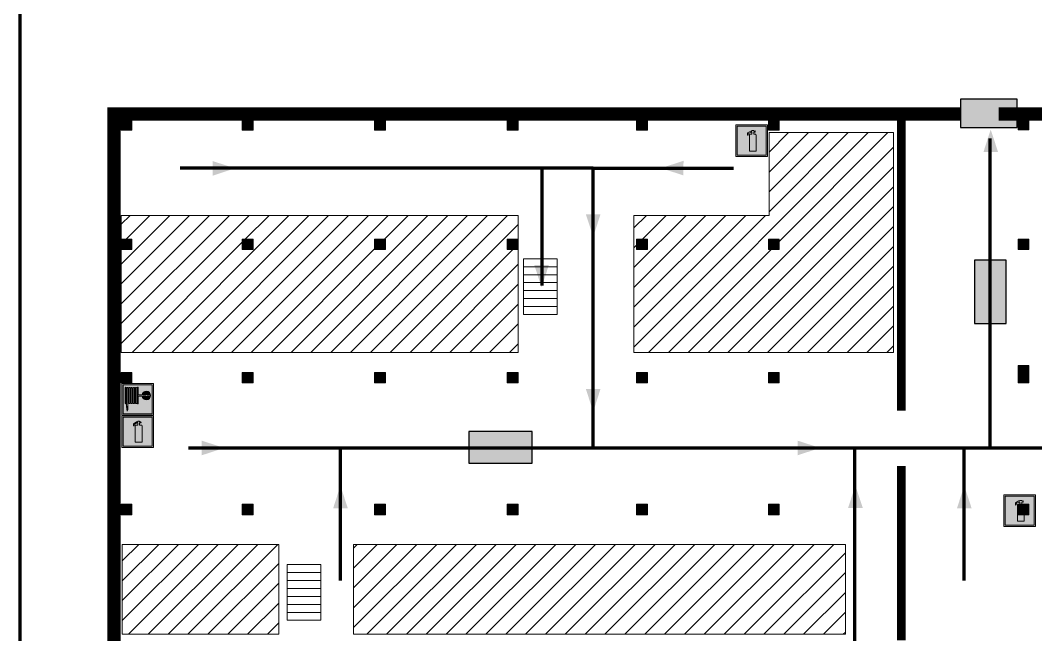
# Model space of a CAD drawing. Header units: millimetres. Extents: x 13114 to 67229, y 22859 to 38520.
# Drawn here: x 17158.6 to 17415.8, y 30228.5 to 30384 of the extents above; entities that cross this region are included whole.
import ezdxf

# ---------------------------------------------------------------- set-up
doc = ezdxf.new("R2010")
doc.units = ezdxf.units.MM
doc.layers.add('План_Штампы', color=7, linetype='Continuous')

# ---------------------------------------------------------------- blocks, each defined once
blk = doc.blocks.new('A$C32E8229D')
at = {"true_color": 0xffffff}
blk.add_hatch(color=7, dxfattribs=at).paths.add_polyline_path([(0, 0), (0, -8), (16, -8), (16, 0)])
h = blk.add_hatch(color=126)
h.paths.add_polyline_path([(0.2, -0.2), (15.8, -0.2), (15.8, -7.8), (0.2, -7.8)])
h.paths.add_polyline_path([(13.49, -2.05), (12.08, -2.05), (11.37, -2.63, 0.162397), (11.29, -2.84), (11.29, -3.63), (10.35, -3.63), (10.35, -4.05), (11.68, -4.05), (11.68, -3.48), (12.26, -4.28), (11.29, -5.1), (11.29, -6.78), (11.85, -6.78), (11.85, -5.44), (12.8, -4.64), (12.8, -5.94), (14.46, -5.94), (14.46, -5.39), (13.45, -5.39), (13.45, -3.97), (12.46, -2.59), (13.15, -2.59), (13.69, -3.34), (14.18, -3)], flags=16)
h.paths.add_polyline_path([(10.74, -1.82, 1), (11.8, -1.82, 1)], flags=16)
h.paths.add_polyline_path([(9.39, -3.59), (5.99, -3.59), (6.56, -3.03), (5.91, -3.03), (5.1, -3.83), (5.91, -4.64), (6.56, -4.64), (5.99, -4.09), (9.39, -4.09)], flags=16)
h.paths.add_polyline_path([(4.29, -1.08), (1.72, -1.08), (1.72, -6.6), (4.29, -6.6)], flags=16)
at = {"color": 126}
blk.add_lwpolyline([(16, -8), (0, -8), (0, 0), (16, 0)], close=True, dxfattribs=at)
blk = doc.blocks.new('A$C3AD82952')
at = {"true_color": 0xf5f5ff}
h = blk.add_hatch(color=7, dxfattribs=at)
h.dxf.hatch_style = 1
h.paths.add_polyline_path([(8.21, 8.73, 0.414214), (7.89, 9.05), (7.22, 9.05), (7.22, 9.92), (7.59, 9.92, 1), (7.57, 10.36), (7.22, 10.36), (7.22, 10.6), (6.43, 10.6), (6.43, 10.36), (6.01, 10.36), (4.74, 9.59), (4.74, 8.69), (4.98, 8.73), (4.98, 9.26), (6.12, 9.91), (6.43, 9.91), (6.43, 9.05), (5.76, 9.05, 0.414214), (5.44, 8.73), (5.44, 2.2), (8.21, 2.2)], flags=0)
h.paths.add_polyline_path([(12.8, 12.8), (0, 12.8), (0, 0), (12.8, 0)])
h.paths.add_polyline_path([(0.51, 12.29), (12.29, 12.29), (12.29, 0.51), (0.51, 0.51)], flags=16)
h.paths.add_polyline_path([(4.74, 9.59), (6.01, 10.36), (6.43, 10.36), (6.43, 10.6), (7.22, 10.6), (7.22, 10.36), (7.59, 10.36, -0.94586), (7.59, 9.92), (7.22, 9.92), (7.22, 9.05), (7.89, 9.05, -0.414214), (8.21, 8.73), (8.21, 2.2), (5.44, 2.2), (5.44, 8.73, -0.414214), (5.76, 9.05), (6.43, 9.05), (6.43, 9.91), (6.12, 9.91), (4.98, 9.26), (4.98, 8.73), (4.74, 8.69)], flags=0)
h = blk.add_hatch(color=242)
h.dxf.hatch_style = 1
h.paths.add_polyline_path([(12.29, 12.29), (0.51, 12.29), (0.51, 0.51), (12.29, 0.51)])
h.paths.add_polyline_path([(4.74, 8.69), (4.74, 9.59), (6.01, 10.36), (6.43, 10.36), (6.43, 10.6), (7.22, 10.6), (7.22, 10.36), (7.59, 10.36, -0.94586), (7.59, 9.92), (7.22, 9.92), (7.22, 9.05), (7.89, 9.05, -0.414214), (8.21, 8.73), (8.21, 2.2), (5.44, 2.2), (5.44, 8.73, -0.414214), (5.76, 9.05), (6.43, 9.05), (6.43, 9.91), (6.12, 9.91), (4.98, 9.26), (4.98, 8.73)], flags=16)
h = blk.add_hatch(color=7, dxfattribs=at)
h.dxf.hatch_style = 1
h.paths.add_polyline_path([(8.21, 8.73, 0.414214), (7.89, 9.05), (7.22, 9.05), (7.22, 9.92), (7.59, 9.92, 1), (7.57, 10.36), (7.22, 10.36), (7.22, 10.6), (6.43, 10.6), (6.43, 10.36), (6.01, 10.36), (4.74, 9.59), (4.74, 8.69), (4.98, 8.73), (4.98, 9.26), (6.12, 9.91), (6.43, 9.91), (6.43, 9.05), (5.76, 9.05, 0.414214), (5.44, 8.73), (5.44, 2.2), (8.21, 2.2)])
at = {"color": 242, "lineweight": 5}
for p, q in [((0, 0), (0, 12.8)), ((0, 12.8), (12.8, 12.8)), ((12.8, 0), (12.8, 12.8)), ((6.01, 10.36), (4.74, 9.59)), ((4.74, 9.59), (4.74, 8.69)), ((4.74, 8.69), (4.98, 8.73)), ((4.98, 9.26), (6.12, 9.91)), ((4.98, 8.73), (4.98, 9.26)), ((5.44, 2.2), (5.44, 8.73)), ((5.76, 9.05), (6.43, 9.05)), ((6.01, 10.36), (6.43, 10.36)), ((6.12, 9.91), (6.43, 9.91)), ((7.22, 10.6), (6.43, 10.6)), ((6.43, 10.6), (6.43, 10.36)), ((6.43, 9.91), (6.43, 9.05)), ((7.22, 10.36), (7.22, 10.6)), ((7.59, 10.36), (7.22, 10.36)), ((7.22, 9.05), (7.22, 9.92)), ((7.59, 9.92), (7.22, 9.92)), ((7.89, 9.05), (7.22, 9.05)), ((8.21, 2.2), (8.21, 8.73)), ((0, 0), (12.8, 0)), ((5.44, 2.2), (8.21, 2.2))]:
    blk.add_line(p, q, dxfattribs=at)
blk.add_lwpolyline([(0.51, 12.29), (12.29, 12.29), (12.29, 0.51), (0.51, 0.51)], close=True, dxfattribs=at)
for centre, radius, start, end in [((5.76, 8.73), 0.32, 90, 180), ((7.58, 10.14), 0.223, 273.1875, 86.8125), ((7.89, 8.73), 0.32, 0, 90)]:
    blk.add_arc(centre, radius, start, end, dxfattribs=at)
blk = doc.blocks.new('A$C37112FD5')
at = {"true_color": 0xf5f5ff}
h = blk.add_hatch(color=7, dxfattribs=at)
h.dxf.hatch_style = 1
h.paths.add_polyline_path([(12.8, -7.4), (0, -7.4), (0, -20.2), (12.8, -20.2)])
h.paths.add_polyline_path([(12.29, -7.91), (12.29, -19.69), (0.51, -19.69), (0.51, -7.91)], flags=16)
h.paths.add_polyline_path([(4.98, -9.04, -0.42597), (5.17, -9.22), (5.17, -12.25), (5.17, -15.29, -0.432244), (4.98, -15.47), (4.83, -15.47, -0.42597), (4.64, -15.29), (4.64, -12.25), (4.64, -9.22, -0.432244), (4.83, -9.04)], flags=0)
h.paths.add_polyline_path([(4.28, -9.22), (4.28, -12.25), (4.28, -15.29, -0.432244), (4.09, -15.47), (3.94, -15.47, -0.42597), (3.75, -15.29), (3.75, -12.25), (3.75, -9.22, -0.432244), (3.94, -9.04), (4.09, -9.04, -0.42597)], flags=0)
h.paths.add_polyline_path([(5.72, -9.04), (5.87, -9.04, -0.42597), (6.06, -9.22), (6.06, -12.25), (6.06, -15.29, -0.432244), (5.87, -15.47), (5.72, -15.47, -0.42597), (5.53, -15.29), (5.53, -12.25), (5.53, -9.22, -0.432244)], flags=0)
h.paths.add_polyline_path([(6.42, -8.9), (6.5, -8.9, -0.42597), (6.69, -9.08), (6.69, -12.03), (8.21, -12.03, -15.824349), (8.21, -12.47), (6.69, -12.47), (6.69, -15.42, -0.432244), (6.5, -15.6), (6.42, -15.6)], flags=0)
h.paths.add_polyline_path([(3.39, -9.22), (3.39, -12.25), (3.39, -15.29, -0.432244), (3.2, -15.47), (3.05, -15.47, -0.42597), (2.85, -15.29), (2.85, -12.25), (2.85, -9.22, -0.432244), (3.05, -9.04), (3.2, -9.04, -0.42597)], flags=0)
h.paths.add_polyline_path([(2.5, -9.22), (2.5, -16.71), (1.96, -16.71), (1.96, -9.22, -0.432244), (2.15, -9.04), (2.31, -9.04, -0.42597)], flags=0)
h.paths.add_polyline_path([(1.61, -8.9), (1.61, -15.6), (1.57, -15.6, -0.42597), (1.37, -15.42), (1.37, -12.03), (1.37, -9.09, -0.432244), (1.57, -8.9)], flags=0)
h.paths.add_polyline_path([(9.76, -10.81), (9.76, -12.03), (8.49, -12.03, -0.336371)], flags=0)
h.paths.add_polyline_path([(8.49, -12.47), (9.76, -12.47), (9.76, -13.7, -0.336371)], flags=0)
h.paths.add_polyline_path([(10.11, -10.81, -0.336371), (11.38, -12.03), (10.11, -12.03)], flags=0)
h.paths.add_polyline_path([(10.11, -12.47), (11.38, -12.47, -0.336371), (10.11, -13.7)], flags=0)
h.paths.add_polyline_path([(2.5, -16.84), (2.5, -17.05), (1.97, -17.05), (1.97, -16.84)], flags=0)
h.paths.add_polyline_path([(2.5, -17.24, -0.033778), (2.24, -18.6, -0.033778), (1.97, -17.24)], flags=0)
h = blk.add_hatch(color=242)
h.dxf.hatch_style = 1
h.paths.add_polyline_path([(12.29, -7.91), (0.51, -7.91), (0.51, -19.69), (12.29, -19.69)])
h.paths.add_polyline_path([(6.42, -15.6), (6.42, -8.9), (6.5, -8.9, -0.42597), (6.69, -9.08), (6.69, -12.03), (8.21, -12.03, -15.824349), (8.21, -12.47), (6.69, -12.47), (6.69, -15.42, -0.432244), (6.5, -15.6)], flags=16)
h.paths.add_polyline_path([(5.87, -15.47), (5.72, -15.47, -0.42597), (5.53, -15.29), (5.53, -12.25), (5.53, -9.22, -0.432244), (5.72, -9.04), (5.87, -9.04, -0.42597), (6.06, -9.22), (6.06, -12.25), (6.06, -15.29, -0.432244)], flags=16)
h.paths.add_polyline_path([(4.98, -15.47), (4.83, -15.47, -0.42597), (4.64, -15.29), (4.64, -12.25), (4.64, -9.22, -0.432244), (4.83, -9.04), (4.98, -9.04, -0.42597), (5.17, -9.22), (5.17, -12.25), (5.17, -15.29, -0.432244)], flags=16)
h.paths.add_polyline_path([(4.09, -15.47), (3.94, -15.47, -0.42597), (3.75, -15.29), (3.75, -12.25), (3.75, -9.22, -0.432244), (3.94, -9.04), (4.09, -9.04, -0.42597), (4.28, -9.22), (4.28, -12.25), (4.28, -15.29, -0.432244)], flags=16)
h.paths.add_polyline_path([(3.2, -15.47), (3.05, -15.47, -0.42597), (2.85, -15.29), (2.85, -12.25), (2.85, -9.22, -0.432244), (3.05, -9.04), (3.2, -9.04, -0.42597), (3.39, -9.22), (3.39, -12.25), (3.39, -15.29, -0.432244)], flags=16)
h.paths.add_polyline_path([(2.5, -17.05), (1.97, -17.05), (1.97, -16.84), (2.5, -16.84)], flags=16)
h.paths.add_polyline_path([(2.5, -17.24, -0.033778), (2.24, -18.6, -0.033778), (1.97, -17.24)], flags=16)
h.paths.add_polyline_path([(2.5, -16.71), (1.96, -16.71), (1.96, -9.22, -0.432244), (2.15, -9.04), (2.31, -9.04, -0.42597), (2.5, -9.22)], flags=16)
h.paths.add_polyline_path([(1.61, -15.6), (1.57, -15.6, -0.42597), (1.37, -15.42), (1.37, -12.03), (1.37, -9.09, -0.432244), (1.57, -8.9), (1.61, -8.9)], flags=16)
h.paths.add_polyline_path([(8.49, -12.47), (9.76, -12.47), (9.76, -13.7, -0.336371)], flags=0)
h.paths.add_polyline_path([(10.11, -13.7), (10.11, -12.47), (11.38, -12.47, -0.336371)], flags=0)
h.paths.add_polyline_path([(8.49, -12.03, -0.336371), (9.76, -10.81), (9.76, -12.03)], flags=0)
h.paths.add_polyline_path([(10.11, -12.03), (10.11, -10.81, -0.336371), (11.38, -12.03)], flags=0)
h = blk.add_hatch(color=7, dxfattribs=at)
h.dxf.hatch_style = 1
h.paths.add_polyline_path([(1.61, -8.9), (1.57, -8.9, 0.432244), (1.37, -9.09), (1.37, -12.03), (1.37, -15.42, 0.42597), (1.57, -15.6), (1.61, -15.6)])
h.paths.add_polyline_path([(2.5, -9.22, 0.42597), (2.31, -9.04), (2.15, -9.04, 0.432244), (1.96, -9.22), (1.96, -16.71), (2.5, -16.71)])
h.paths.add_polyline_path([(2.5, -16.84), (1.97, -16.84), (1.97, -17.05), (2.5, -17.05)])
h.paths.add_polyline_path([(2.5, -17.24), (1.97, -17.24, 0.033778), (2.24, -18.6, 0.033778)])
h.paths.add_polyline_path([(3.39, -12.25), (3.39, -9.22, 0.42597), (3.2, -9.04), (3.05, -9.04, 0.432244), (2.85, -9.22), (2.85, -12.25), (2.85, -15.29, 0.42597), (3.05, -15.47), (3.2, -15.47, 0.432244), (3.39, -15.29)])
h.paths.add_polyline_path([(4.28, -12.25), (4.28, -9.22, 0.42597), (4.09, -9.04), (3.94, -9.04, 0.432244), (3.75, -9.22), (3.75, -12.25), (3.75, -15.29, 0.42597), (3.94, -15.47), (4.09, -15.47, 0.432244), (4.28, -15.29)])
h.paths.add_polyline_path([(5.17, -12.25), (5.17, -9.22, 0.42597), (4.98, -9.04), (4.83, -9.04, 0.432244), (4.64, -9.22), (4.64, -12.25), (4.64, -15.29, 0.42597), (4.83, -15.47), (4.98, -15.47, 0.432244), (5.17, -15.29)])
h.paths.add_polyline_path([(6.06, -12.25), (6.06, -9.22, 0.42597), (5.87, -9.04), (5.72, -9.04, 0.432244), (5.53, -9.22), (5.53, -12.25), (5.53, -15.29, 0.42597), (5.72, -15.47), (5.87, -15.47, 0.432244), (6.06, -15.29)])
h.paths.add_polyline_path([(6.69, -12.47), (8.21, -12.47, 15.824349), (8.21, -12.03), (6.69, -12.03), (6.69, -9.08, 0.42597), (6.5, -8.9), (6.42, -8.9), (6.42, -15.6), (6.5, -15.6, 0.432244), (6.69, -15.42)])
h.paths.add_polyline_path([(8.49, -12.47), (9.76, -12.47), (9.76, -13.7, -0.336371)], flags=16)
h.paths.add_polyline_path([(8.49, -12.03, -0.336371), (9.76, -10.81), (9.76, -12.03)], flags=16)
h.paths.add_polyline_path([(10.11, -12.47), (11.38, -12.47, -0.336371), (10.11, -13.7)], flags=16)
h.paths.add_polyline_path([(10.11, -12.03), (10.11, -10.81, -0.336371), (11.38, -12.03)], flags=16)
h = blk.add_hatch(color=242)
h.dxf.hatch_style = 1
h.paths.add_polyline_path([(9.76, -10.81, 0.336371), (8.49, -12.03), (9.76, -12.03)])
h.paths.add_polyline_path([(10.11, -10.81), (10.11, -12.03), (11.38, -12.03, 0.336371)])
h.paths.add_polyline_path([(11.38, -12.47), (10.11, -12.47), (10.11, -13.7, 0.336371)])
h.paths.add_polyline_path([(9.76, -12.47), (8.49, -12.47, 0.336371), (9.76, -13.7)])
at = {"color": 242, "lineweight": 5}
for p, q in [((0, -20.2), (0, -7.4)), ((0, -7.4), (12.8, -7.4)), ((12.8, -20.2), (12.8, -7.4)), ((1.37, -12.03), (1.37, -9.08)), ((1.37, -12.03), (1.37, -15.42)), ((1.57, -8.9), (1.61, -8.9)), ((1.61, -8.9), (1.61, -15.6)), ((1.96, -16.71), (1.96, -9.22)), ((2.15, -9.04), (2.31, -9.04)), ((2.5, -16.71), (2.5, -9.22)), ((2.85, -12.25), (2.85, -9.22)), ((2.85, -12.25), (2.85, -15.29)), ((3.05, -9.04), (3.2, -9.04)), ((3.39, -12.25), (3.39, -9.22)), ((3.39, -12.25), (3.39, -15.29)), ((3.75, -12.25), (3.75, -9.22)), ((3.75, -12.25), (3.75, -15.29)), ((3.94, -9.04), (4.09, -9.04)), ((4.28, -12.25), (4.28, -9.22)), ((4.28, -12.25), (4.28, -15.29)), ((4.64, -12.25), (4.64, -9.22)), ((4.64, -12.25), (4.64, -15.29)), ((4.83, -9.04), (4.98, -9.04)), ((5.17, -12.25), (5.17, -9.22)), ((5.17, -12.25), (5.17, -15.29)), ((5.53, -12.25), (5.53, -9.22)), ((5.53, -12.25), (5.53, -15.29)), ((5.72, -9.04), (5.87, -9.04)), ((6.06, -12.25), (6.06, -9.22)), ((6.06, -12.25), (6.06, -15.29)), ((6.42, -8.9), (6.42, -15.6)), ((6.5, -8.9), (6.42, -8.9)), ((6.69, -12.03), (6.69, -9.08)), ((8.21, -12.03), (6.69, -12.03)), ((9.76, -12.03), (8.49, -12.03)), ((9.76, -10.81), (9.76, -12.03)), ((10.11, -10.81), (10.11, -12.03)), ((11.38, -12.03), (10.11, -12.03)), ((1.57, -15.6), (1.61, -15.6)), ((3.05, -15.47), (3.2, -15.47)), ((3.94, -15.47), (4.09, -15.47)), ((4.83, -15.47), (4.98, -15.47)), ((5.72, -15.47), (5.87, -15.47)), ((6.42, -15.6), (6.5, -15.6)), ((8.21, -12.47), (6.69, -12.47)), ((6.69, -12.47), (6.69, -15.42)), ((9.76, -12.47), (8.49, -12.47)), ((9.76, -12.47), (9.76, -13.7)), ((11.38, -12.47), (10.11, -12.47)), ((10.11, -12.47), (10.11, -13.7)), ((0, -20.2), (12.8, -20.2)), ((1.96, -16.71), (2.5, -16.71)), ((1.97, -16.84), (2.5, -16.84)), ((1.97, -17.05), (1.97, -16.84)), ((2.5, -17.05), (1.97, -17.05)), ((1.97, -17.24), (2.5, -17.24)), ((2.5, -16.84), (2.5, -17.05))]:
    blk.add_line(p, q, dxfattribs=at)
blk.add_lwpolyline([(0.51, -7.91), (12.29, -7.91), (12.29, -19.69), (0.51, -19.69)], close=True, dxfattribs=at)
for centre, radius, start, end in [((1.56, -9.09), 0.182, 87.1027, 180.6071), ((2.15, -9.22), 0.182, 87.1027, 180.6071), ((2.32, -9.22), 0.182, 359.3929, 92.8973), ((3.04, -9.22), 0.182, 87.1027, 180.6071), ((3.21, -9.22), 0.182, 359.3929, 92.8973), ((3.93, -9.22), 0.182, 87.1027, 180.6071), ((4.1, -9.22), 0.182, 359.3929, 92.8973), ((4.82, -9.22), 0.182, 87.1027, 180.6071), ((4.99, -9.22), 0.182, 359.3929, 92.8973), ((5.71, -9.22), 0.182, 87.1027, 180.6071), ((5.88, -9.22), 0.182, 359.3929, 92.8973), ((6.51, -9.09), 0.182, 359.3929, 92.8973), ((9.93, -12.25), 1.74, 187.2319, 172.7681), ((9.93, -12.25), 1.46, 96.9927, 171.3585), ((9.93, -12.25), 1.46, 8.6415, 83.0073), ((1.56, -15.42), 0.182, 179.3929, 272.8973), ((3.04, -15.29), 0.182, 179.3929, 272.8973), ((3.21, -15.29), 0.182, 267.1027, 0.6071), ((3.93, -15.29), 0.182, 179.3929, 272.8973), ((4.1, -15.29), 0.182, 267.1027, 0.6071), ((4.82, -15.29), 0.182, 179.3929, 272.8973), ((4.99, -15.29), 0.182, 267.1027, 0.6071), ((5.71, -15.29), 0.182, 179.3929, 272.8973), ((5.88, -15.29), 0.182, 267.1027, 0.6071), ((6.51, -15.42), 0.182, 267.1027, 0.6071), ((9.93, -12.25), 1.46, 188.6415, 263.0073), ((9.93, -12.25), 1.46, 276.9927, 351.3585), ((12.17, -15.98), 10.27, 187.041, 194.7793), ((-7.7, -15.98), 10.27, 345.2207, 352.959)]:
    blk.add_arc(centre, radius, start, end, dxfattribs=at)
blk = doc.blocks.new('A$C7B4425F7')
at = {"true_color": 0xffffff}
blk.add_hatch(color=7, dxfattribs=at).paths.add_polyline_path([(0, 0), (-16, 0), (-16, -8), (0, -8)])
h = blk.add_hatch(color=126)
h.paths.add_polyline_path([(-0.2, -0.2), (-15.8, -0.2), (-15.8, -7.8), (-0.2, -7.8)])
h.paths.add_polyline_path([(-11.76, -2.03), (-11.76, -3.66), (-11.17, -3.66, -0.568275), (-11.17, -6.18), (-12.58, -6.18), (-12.58, -2.03)], flags=16)
h.paths.add_polyline_path([(-13.33, -4.12, -0.495768), (-13.59, -6.18), (-15.03, -6.18), (-15.03, -2.03), (-13.59, -2.03, -0.487973)], flags=16)
h.paths.add_polyline_path([(-10.25, -2.03), (-9.48, -2.03), (-9.48, -6.18), (-10.25, -6.18)], flags=16)
h.paths.add_polyline_path([(-13.84, -3.69), (-14.24, -3.69), (-14.24, -3.03), (-13.9, -3.03, -0.692621)], flags=0)
h.paths.add_polyline_path([(-9.15, -2.03), (-8.4, -2.03), (-8.04, -3.07), (-7.68, -2.03), (-6.93, -2.03), (-7.64, -4.1), (-6.93, -6.18), (-7.68, -6.18), (-8.04, -5.14), (-8.4, -6.18), (-9.15, -6.18), (-8.44, -4.1)], flags=16)
h.paths.add_polyline_path([(-11.76, -4.46), (-11.42, -4.46, -0.692621), (-11.36, -5.12), (-11.76, -5.12)], flags=0)
h.paths.add_polyline_path([(-13.9, -5.2), (-14.24, -5.2), (-14.24, -4.55), (-13.84, -4.55, -0.708038)], flags=0)
edge = h.paths.add_edge_path(flags=16)
edge.add_ellipse((-5.51, -4.08), major_axis=(0, 2.05), ratio=0.586184, start_angle=0, end_angle=360)
edge = h.paths.add_edge_path(flags=0)
edge.add_ellipse((-5.51, -4.08), major_axis=(0, 1.14), ratio=0.454828, start_angle=0, end_angle=360)
h.paths.add_polyline_path([(-4.13, -4.96, 0.377264), (-3.48, -4.52, 0.0555), (-3.16, -2.03), (-1.66, -2.03), (-1.66, -4.96), (-0.96, -4.96), (-0.96, -7.01), (-1.75, -7.01), (-1.75, -6.18), (-3.3, -6.18), (-3.3, -7.02), (-4.13, -7.02)], flags=16)
h.paths.add_polyline_path([(-2.73, -2.91), (-2.28, -2.91), (-2.28, -4.96), (-3.05, -4.96, 0.079136)], flags=0)
at = {"color": 126}
blk.add_lwpolyline([(-16, -8), (0, -8), (0, 0), (-16, 0)], close=True, dxfattribs=at)

msp = doc.modelspace()

# ---------------------------------------------------------------- hatches: boundary and pattern name
at = {"lineweight": 0}
h = msp.add_hatch(color=256, dxfattribs=at)
h.dxf.hatch_style = 1
h.paths.add_polyline_path([(17184.16, 30358.83), (17184.16, 30356.17), (17186.92, 30356.17), (17186.92, 30358.83)])
h = msp.add_hatch(color=256, dxfattribs=at)
h.dxf.hatch_style = 1
h.paths.add_polyline_path([(17214.83, 30358.83), (17214.83, 30356.17), (17217.59, 30356.17), (17217.59, 30358.83)])
h = msp.add_hatch(color=256, dxfattribs=at)
h.dxf.hatch_style = 1
h.paths.add_polyline_path([(17248.35, 30358.83), (17248.35, 30356.17), (17251.11, 30356.17), (17251.11, 30358.83)])
h = msp.add_hatch(color=256, dxfattribs=at)
h.dxf.hatch_style = 1
h.paths.add_polyline_path([(17281.92, 30358.83), (17281.92, 30356.17), (17284.68, 30356.17), (17284.68, 30358.83)])
h = msp.add_hatch(color=256, dxfattribs=at)
h.dxf.hatch_style = 1
h.paths.add_polyline_path([(17314.67, 30358.83), (17314.67, 30356.17), (17317.43, 30356.17), (17317.43, 30358.83)])
h = msp.add_hatch(color=256, dxfattribs=at)
h.dxf.hatch_style = 1
h.paths.add_polyline_path([(17348.07, 30358.83), (17348.07, 30356.17), (17350.83, 30356.17), (17350.83, 30358.83)])
h = msp.add_hatch(color=256, dxfattribs=at)
h.dxf.hatch_style = 1
h.paths.add_polyline_path([(17411.29, 30358.95), (17411.29, 30356.29), (17414.05, 30356.29), (17414.05, 30358.95)])
h = msp.add_hatch(dxfattribs=at)
h.set_pattern_fill('ANSI31', color=256, scale=1.12)
h.set_pattern_definition([(45, (-1731.348, 21550.1868), (-2.5144717, 2.5144717), [])])
h.paths.add_polyline_path([(17284.68, 30299.97), (17284.68, 30325.97), (17281.92, 30325.97), (17281.92, 30328.63), (17284.68, 30328.63), (17284.68, 30334.64), (17184.16, 30334.64), (17184.16, 30328.63), (17186.92, 30328.63), (17186.92, 30325.97), (17184.16, 30325.97), (17184.16, 30299.97)])
h.paths.add_polyline_path([(17248.35, 30325.97), (17248.35, 30328.63), (17251.11, 30328.63), (17251.11, 30325.97)], flags=16)
h.paths.add_polyline_path([(17217.59, 30325.97), (17214.83, 30325.97), (17214.83, 30328.63), (17217.59, 30328.63)], flags=16)
h.paths.add_polyline_path([(17314.03, 30299.97), (17379.73, 30299.97), (17379.73, 30355.58), (17348.27, 30355.58), (17348.27, 30334.64), (17314.03, 30334.64)])
h.paths.add_polyline_path([(17317.43, 30325.97), (17314.67, 30325.97), (17314.67, 30328.63), (17317.43, 30328.63)], flags=16)
h.paths.add_polyline_path([(17348.07, 30325.97), (17348.07, 30328.63), (17350.83, 30328.63), (17350.83, 30325.97)], flags=16)
h.paths.add_polyline_path([(17184.46, 30251.37), (17184.46, 30228.61), (17224.07, 30228.61), (17224.07, 30251.37)])
h.paths.add_polyline_path([(17243, 30251.37), (17243, 30228.61), (17367.57, 30228.61), (17367.57, 30251.37)])
h = msp.add_hatch(color=256, dxfattribs=at)
h.dxf.hatch_style = 1
h.paths.add_polyline_path([(17184.16, 30328.63), (17184.16, 30325.97), (17186.92, 30325.97), (17186.92, 30328.63)])
h = msp.add_hatch(color=256, dxfattribs=at)
h.dxf.hatch_style = 1
h.paths.add_polyline_path([(17214.83, 30328.63), (17214.83, 30325.97), (17217.59, 30325.97), (17217.59, 30328.63)])
h = msp.add_hatch(color=256, dxfattribs=at)
h.dxf.hatch_style = 1
h.paths.add_polyline_path([(17248.35, 30328.63), (17248.35, 30325.97), (17251.11, 30325.97), (17251.11, 30328.63)])
h = msp.add_hatch(color=256, dxfattribs=at)
h.dxf.hatch_style = 1
h.paths.add_polyline_path([(17281.92, 30328.63), (17281.92, 30325.97), (17284.68, 30325.97), (17284.68, 30328.63)])
h = msp.add_hatch(color=256, dxfattribs=at)
h.dxf.hatch_style = 1
h.paths.add_polyline_path([(17314.67, 30328.63), (17314.67, 30325.97), (17317.43, 30325.97), (17317.43, 30328.63)])
h = msp.add_hatch(color=256, dxfattribs=at)
h.dxf.hatch_style = 1
h.paths.add_polyline_path([(17348.07, 30328.63), (17348.07, 30325.97), (17350.83, 30325.97), (17350.83, 30328.63)])
h = msp.add_hatch(color=256, dxfattribs=at)
h.dxf.hatch_style = 1
h.paths.add_polyline_path([(17411.29, 30328.63), (17411.29, 30325.97), (17414.05, 30325.97), (17414.05, 30328.63)])
h = msp.add_hatch(color=256, dxfattribs=at)
h.dxf.hatch_style = 1
h.paths.add_polyline_path([(17184.16, 30294.88), (17184.16, 30292.23), (17186.92, 30292.23), (17186.92, 30294.88)])
h = msp.add_hatch(color=256, dxfattribs=at)
h.dxf.hatch_style = 1
h.paths.add_polyline_path([(17214.83, 30294.88), (17214.83, 30292.23), (17217.59, 30292.23), (17217.59, 30294.88)])
h = msp.add_hatch(color=256, dxfattribs=at)
h.dxf.hatch_style = 1
h.paths.add_polyline_path([(17248.35, 30294.88), (17248.35, 30292.23), (17251.11, 30292.23), (17251.11, 30294.88)])
h = msp.add_hatch(color=256, dxfattribs=at)
h.dxf.hatch_style = 1
h.paths.add_polyline_path([(17281.92, 30294.88), (17281.92, 30292.23), (17284.68, 30292.23), (17284.68, 30294.88)])
h = msp.add_hatch(color=256, dxfattribs=at)
h.dxf.hatch_style = 1
h.paths.add_polyline_path([(17314.67, 30294.88), (17314.67, 30292.23), (17317.43, 30292.23), (17317.43, 30294.88)])
h = msp.add_hatch(color=256, dxfattribs=at)
h.dxf.hatch_style = 1
h.paths.add_polyline_path([(17348.07, 30294.88), (17348.07, 30292.23), (17350.83, 30292.23), (17350.83, 30294.88)])
h = msp.add_hatch(color=256, dxfattribs=at)
h.dxf.hatch_style = 1
h.paths.add_polyline_path([(17411.29, 30296.6), (17411.29, 30293.94), (17414.05, 30293.94), (17414.05, 30296.6)])
h = msp.add_hatch(color=256, dxfattribs=at)
h.dxf.hatch_style = 1
h.paths.add_polyline_path([(17411.29, 30294.88), (17411.29, 30292.23), (17414.05, 30292.23), (17414.05, 30294.88)])
h = msp.add_hatch(color=256, dxfattribs=at)
h.dxf.hatch_style = 1
h.paths.add_polyline_path([(17184.16, 30261.52), (17184.16, 30258.87), (17186.92, 30258.87), (17186.92, 30261.52)])
h = msp.add_hatch(color=256, dxfattribs=at)
h.dxf.hatch_style = 1
h.paths.add_polyline_path([(17214.83, 30261.52), (17214.83, 30258.87), (17217.59, 30258.87), (17217.59, 30261.52)])
h = msp.add_hatch(color=256, dxfattribs=at)
h.dxf.hatch_style = 1
h.paths.add_polyline_path([(17248.35, 30261.52), (17248.35, 30258.87), (17251.11, 30258.87), (17251.11, 30261.52)])
h = msp.add_hatch(color=256, dxfattribs=at)
h.dxf.hatch_style = 1
h.paths.add_polyline_path([(17281.92, 30261.52), (17281.92, 30258.87), (17284.68, 30258.87), (17284.68, 30261.52)])
h = msp.add_hatch(color=256, dxfattribs=at)
h.dxf.hatch_style = 1
h.paths.add_polyline_path([(17314.67, 30261.52), (17314.67, 30258.87), (17317.43, 30258.87), (17317.43, 30261.52)])
h = msp.add_hatch(color=256, dxfattribs=at)
h.dxf.hatch_style = 1
h.paths.add_polyline_path([(17348.07, 30261.52), (17348.07, 30258.87), (17350.83, 30258.87), (17350.83, 30261.52)])
h = msp.add_hatch(color=256, dxfattribs=at)
h.dxf.hatch_style = 1
h.paths.add_polyline_path([(17411.29, 30261.52), (17411.29, 30258.87), (17414.05, 30258.87), (17414.05, 30261.52)])

# ---------------------------------------------------------------- linework, layer by layer
at = {"color": 1, "lineweight": 100}
msp.add_lwpolyline([(17158.64, 30499.13), (17758.64, 30499.13), (17758.64, 30104.13), (17158.64, 30104.13)], close=True, dxfattribs=at)
at = {"lineweight": 0}
for points, const_width in [([(17192.47, 30191.45), (17182.34, 30191.45), (17182.34, 30360.3), (17396.74, 30360.3)], 3.36), ([(17381.73, 30285.2), (17381.73, 30360.17)], 2.24), ([(17406.41, 30360.3), (17502.99, 30360.3)], 3.36), ([(17381.73, 30227.1), (17381.73, 30271.17)], 2.24)]:
    msp.add_lwpolyline(points, dxfattribs=dict(at, const_width=const_width))
for points in [[(17184.16, 30358.83), (17186.92, 30358.83), (17186.92, 30356.17), (17184.16, 30356.17)], [(17214.83, 30358.83), (17217.59, 30358.83), (17217.59, 30356.17), (17214.83, 30356.17)], [(17248.35, 30358.83), (17251.11, 30358.83), (17251.11, 30356.17), (17248.35, 30356.17)], [(17281.92, 30358.83), (17284.68, 30358.83), (17284.68, 30356.17), (17281.92, 30356.17)], [(17314.67, 30358.83), (17317.43, 30358.83), (17317.43, 30356.17), (17314.67, 30356.17)], [(17348.07, 30358.83), (17350.83, 30358.83), (17350.83, 30356.17), (17348.07, 30356.17)], [(17411.29, 30358.95), (17414.05, 30358.95), (17414.05, 30356.29), (17411.29, 30356.29)], [(17184.16, 30334.64), (17284.68, 30334.64), (17284.68, 30299.97), (17184.16, 30299.97)], [(17184.16, 30328.63), (17186.92, 30328.63), (17186.92, 30325.97), (17184.16, 30325.97)], [(17214.83, 30328.63), (17217.59, 30328.63), (17217.59, 30325.97), (17214.83, 30325.97)], [(17248.35, 30328.63), (17251.11, 30328.63), (17251.11, 30325.97), (17248.35, 30325.97)], [(17281.92, 30328.63), (17284.68, 30328.63), (17284.68, 30325.97), (17281.92, 30325.97)], [(17314.67, 30328.63), (17317.43, 30328.63), (17317.43, 30325.97), (17314.67, 30325.97)], [(17348.07, 30328.63), (17350.83, 30328.63), (17350.83, 30325.97), (17348.07, 30325.97)], [(17411.29, 30328.63), (17414.05, 30328.63), (17414.05, 30325.97), (17411.29, 30325.97)], [(17286.08, 30321.65), (17294.62, 30321.65), (17294.62, 30323.67), (17286.08, 30323.67)], [(17286.08, 30319.63), (17294.62, 30319.63), (17294.62, 30321.65), (17286.08, 30321.65)], [(17286.08, 30317.62), (17294.62, 30317.62), (17294.62, 30319.63), (17286.08, 30319.63)], [(17286.08, 30315.6), (17294.62, 30315.6), (17294.62, 30317.62), (17286.08, 30317.62)], [(17286.08, 30313.58), (17294.62, 30313.58), (17294.62, 30315.6), (17286.08, 30315.6)], [(17286.08, 30311.56), (17294.62, 30311.56), (17294.62, 30313.58), (17286.08, 30313.58)], [(17286.08, 30309.54), (17294.62, 30309.54), (17294.62, 30311.56), (17286.08, 30311.56)], [(17184.16, 30294.88), (17186.92, 30294.88), (17186.92, 30292.23), (17184.16, 30292.23)], [(17214.83, 30294.88), (17217.59, 30294.88), (17217.59, 30292.23), (17214.83, 30292.23)], [(17248.35, 30294.88), (17251.11, 30294.88), (17251.11, 30292.23), (17248.35, 30292.23)], [(17281.92, 30294.88), (17284.68, 30294.88), (17284.68, 30292.23), (17281.92, 30292.23)], [(17314.67, 30294.88), (17317.43, 30294.88), (17317.43, 30292.23), (17314.67, 30292.23)], [(17348.07, 30294.88), (17350.83, 30294.88), (17350.83, 30292.23), (17348.07, 30292.23)], [(17411.29, 30296.6), (17414.05, 30296.6), (17414.05, 30293.94), (17411.29, 30293.94)], [(17411.29, 30294.88), (17414.05, 30294.88), (17414.05, 30292.23), (17411.29, 30292.23)], [(17184.16, 30261.52), (17186.92, 30261.52), (17186.92, 30258.87), (17184.16, 30258.87)], [(17214.83, 30261.52), (17217.59, 30261.52), (17217.59, 30258.87), (17214.83, 30258.87)], [(17248.35, 30261.52), (17251.11, 30261.52), (17251.11, 30258.87), (17248.35, 30258.87)], [(17281.92, 30261.52), (17284.68, 30261.52), (17284.68, 30258.87), (17281.92, 30258.87)], [(17314.67, 30261.52), (17317.43, 30261.52), (17317.43, 30258.87), (17314.67, 30258.87)], [(17348.07, 30261.52), (17350.83, 30261.52), (17350.83, 30258.87), (17348.07, 30258.87)], [(17411.29, 30261.52), (17414.05, 30261.52), (17414.05, 30258.87), (17411.29, 30258.87)], [(17184.46, 30228.61), (17224.07, 30228.61), (17224.07, 30251.37), (17184.46, 30251.37)], [(17243, 30228.61), (17367.57, 30228.61), (17367.57, 30251.37), (17243, 30251.37)], [(17226.21, 30244.26), (17234.74, 30244.26), (17234.74, 30246.28), (17226.21, 30246.28)], [(17226.21, 30242.24), (17234.74, 30242.24), (17234.74, 30244.26), (17226.21, 30244.26)], [(17226.21, 30240.22), (17234.74, 30240.22), (17234.74, 30242.24), (17226.21, 30242.24)], [(17226.21, 30238.2), (17234.74, 30238.2), (17234.74, 30240.22), (17226.21, 30240.22)], [(17226.21, 30236.18), (17234.74, 30236.18), (17234.74, 30238.2), (17226.21, 30238.2)], [(17226.21, 30234.16), (17234.74, 30234.16), (17234.74, 30236.18), (17226.21, 30236.18)], [(17226.21, 30232.14), (17234.74, 30232.14), (17234.74, 30234.16), (17226.21, 30234.16)]]:
    msp.add_lwpolyline(points, close=True, dxfattribs=at)
at = {"lineweight": 100}
msp.add_lwpolyline([(17388.92, 30360.3), (17396.74, 30360.3)], dxfattribs=at)
at = {"color": 126, "lineweight": 100, "true_color": 0x008754}
for points in [[(17303.71, 30275.78), (17404.26, 30275.78), (17404.26, 30354.11)], [(17303.71, 30346.6), (17199.09, 30346.6)], [(17201.26, 30275.78), (17303.71, 30275.78), (17303.71, 30346.6), (17339.2, 30346.6)], [(17290.69, 30346.6), (17290.69, 30316.93)], [(17239.7, 30242.25), (17239.7, 30275.78)], [(17355.45, 30223.26), (17370, 30223.26), (17370, 30275.78)], [(17397.67, 30242.25), (17397.67, 30275.78)], [(17404.26, 30275.78), (17555, 30275.78)]]:
    msp.add_lwpolyline(points, dxfattribs=at)
at = {"lineweight": 0}
msp.add_lwpolyline([(17379.73, 30334.64), (17379.73, 30355.58), (17348.27, 30355.58), (17348.27, 30334.64), (17314.03, 30334.64), (17314.03, 30299.97), (17379.73, 30299.97), (17379.73, 30355.58), (17348.27, 30355.58)], dxfattribs=at)
at = {"layer": 'План_Штампы', "color": 126, "true_color": 0x008754}
for points in [[(17406.24, 30350.67), (17402.54, 30350.68), (17404.37, 30356.36)], [(17207.33, 30344.68), (17207.34, 30348.39), (17213.02, 30346.55)], [(17326.58, 30348.46), (17326.57, 30344.76), (17320.89, 30346.59)], [(17301.85, 30334.91), (17305.55, 30334.91), (17303.72, 30329.22)], [(17288.78, 30322.1), (17292.48, 30322.09), (17290.65, 30316.41)], [(17301.85, 30290.67), (17305.55, 30290.66), (17303.72, 30284.98)], [(17204.58, 30273.91), (17204.59, 30277.61), (17210.27, 30275.78)], [(17355.48, 30273.91), (17355.49, 30277.61), (17361.17, 30275.78)], [(17241.57, 30260.51), (17237.87, 30260.52), (17239.7, 30266.21)], [(17371.97, 30260.59), (17368.27, 30260.6), (17370.1, 30266.29)], [(17399.54, 30260.51), (17395.84, 30260.52), (17397.67, 30266.21)]]:
    msp.add_solid(points, dxfattribs=at)

# ---------------------------------------------------------------- block references
for name, p, xscale, yscale, zscale in [('A$C3AD82952', (17339.86, 30349.52), 0.625, 0.625, 0.625), ('A$C37112FD5', (17184.34, 30296.7), 0.6249984004534781, 0.6249984004534781, 0.6249984004534781), ('A$C3AD82952', (17184.34, 30275.9), 0.625, 0.625, 0.625), ('A$C3AD82952', (17407.72, 30255.88), 0.625, 0.625, 0.625)]:
    msp.add_blockref(name, p, dxfattribs=dict(xscale=xscale, yscale=yscale, zscale=zscale))
at = {"layer": 'План_Штампы', "xscale": 0.8960000000000001, "yscale": 0.8960000000000001, "zscale": 0.8960000000000001}
msp.add_blockref('A$C7B4425F7', (17411.08, 30364.07), dxfattribs=at)
at = {"layer": 'План_Штампы', "color": 126, "true_color": 0x008754, "xscale": -1, "rotation": 90}
msp.add_blockref('A$C32E8229D', (17400.28, 30323.29), dxfattribs=at)
at = {"layer": 'План_Штампы', "color": 126, "true_color": 0x008754, "xscale": -1}
msp.add_blockref('A$C32E8229D', (17288.24, 30279.96), dxfattribs=at)

doc.saveas('drawing.dxf')
